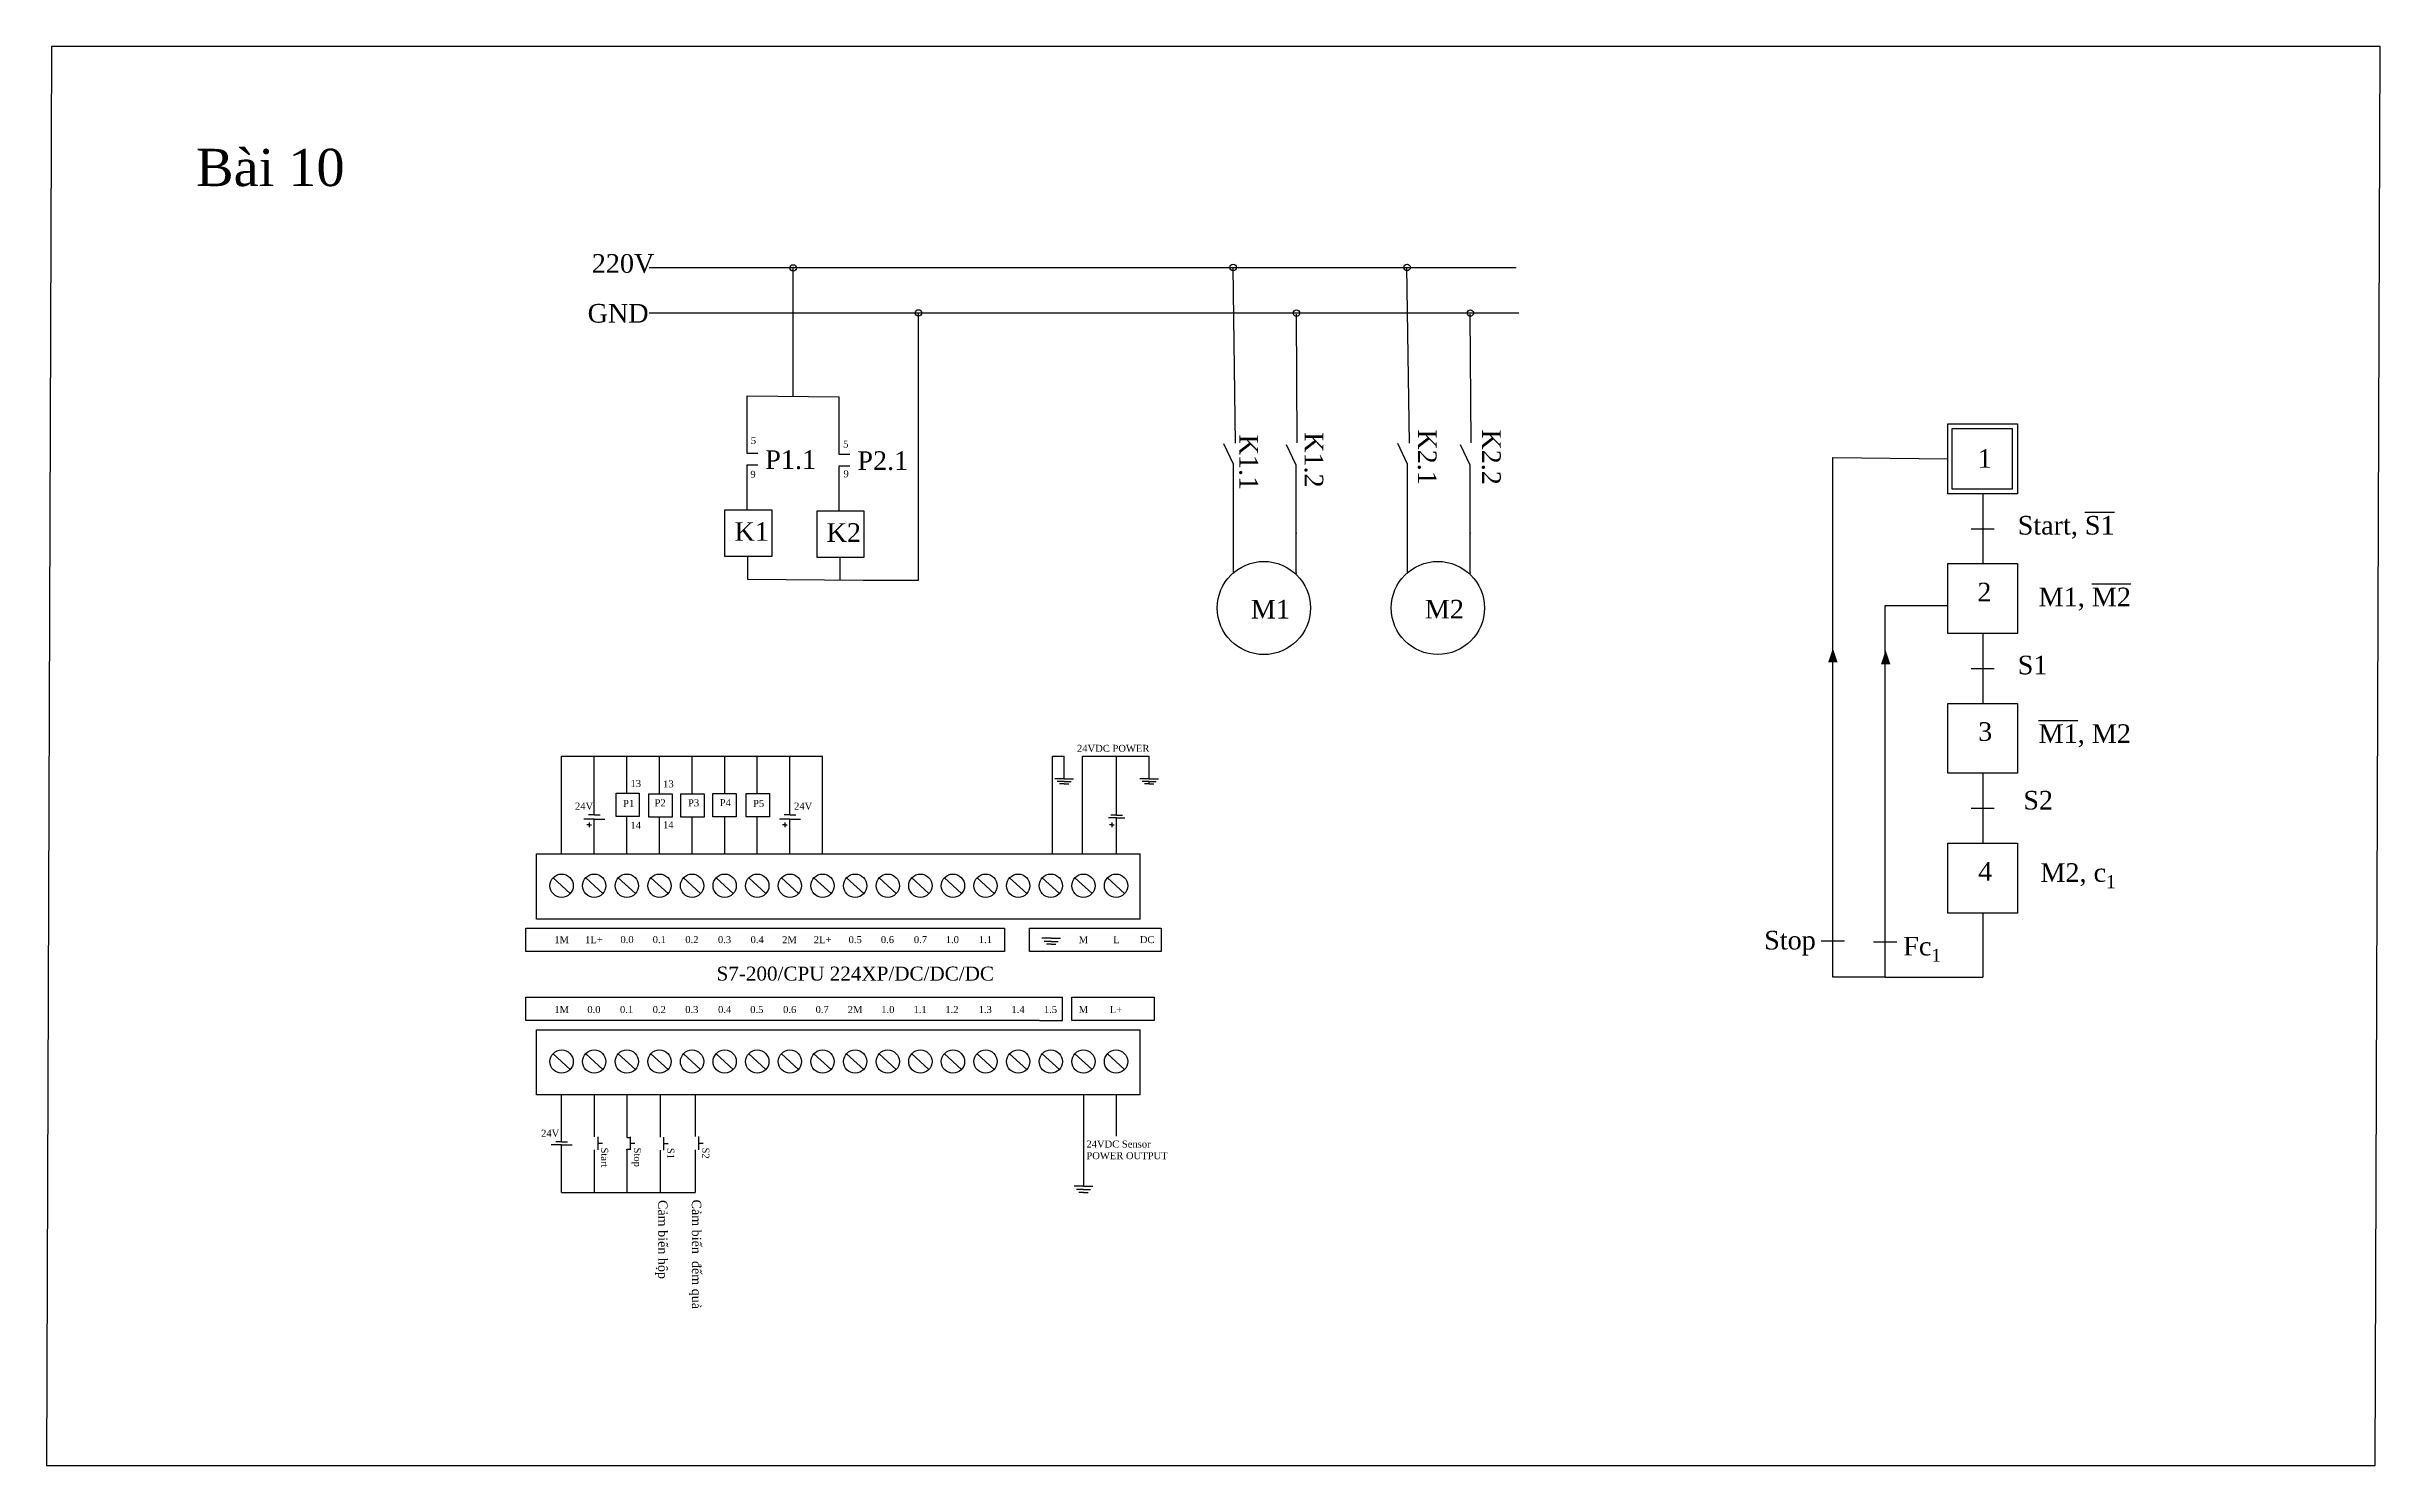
# Model space of a CAD drawing. Header units: inches. Extents: x -2563 to -558, y -1683 to -461.
# Drawn here: x -2559 to -1560, y -1071 to -461 of the extents above; entities that cross this region are included whole.
import ezdxf

# ---------------------------------------------------------------- set-up
doc = ezdxf.new("R2010")
doc.units = ezdxf.units.IN
doc.header["$MEASUREMENT"] = 0
doc.layers.add('PDF_Geometry', color=7, linetype='Continuous')

msp = doc.modelspace()

# ---------------------------------------------------------------- linework, layer by layer
for p, q in [((-2300.27, -556.26), (-1928.15, -556.26)), ((-2048.57, -631.69), (-2049.62, -556.26)), ((-1973.91, -631.68), (-1974.96, -556.25)), ((-2300.32, -575.76), (-1927, -575.76)), ((-2184.62, -690.52), (-2184.62, -575.76)), ((-2022.11, -631.54), (-2022.43, -576.21)), ((-1947.44, -631.54), (-1947.77, -576.2)), ((-2258.21, -636.02), (-2258.21, -611.32)), ((-2258.21, -611.32), (-2218.67, -611.76)), ((-2218.67, -636.46), (-2218.67, -611.76)), ((-2253.63, -636.02), (-2258.21, -636.02)), ((-2214.09, -636.46), (-2218.67, -636.46)), ((-2049.37, -640.66), (-2053.52, -631.87)), ((-2022.45, -641.1), (-2026.6, -632.31)), ((-1974.71, -640.65), (-1978.86, -631.86)), ((-1947.79, -641.09), (-1951.94, -632.31)), ((-1792.13, -860.89), (-1792.13, -637.87)), ((-1792.13, -637.87), (-1742.82, -638.37)), ((-2258.3, -640.92), (-2253.63, -640.92)), ((-2258.25, -660.21), (-2258.25, -640.92)), ((-2218.75, -641.36), (-2214.09, -641.36)), ((-2218.71, -660.66), (-2218.71, -641.36)), ((-2049.37, -687.32), (-2049.37, -640.66)), ((-2022.45, -687.77), (-2022.45, -641.1)), ((-1974.71, -687.32), (-1974.71, -640.65)), ((-1947.79, -687.76), (-1947.79, -641.09)), ((-1727.82, -653.37), (-1727.82, -683.37)), ((-1732.82, -668.37), (-1722.82, -668.37)), ((-2258.02, -680.31), (-2258.02, -690.08)), ((-2218.47, -680.75), (-2218.47, -690.52)), ((-1727.82, -683.37), (-1727.82, -683.37)), ((-2258.02, -690.08), (-2208.42, -690.52)), ((-2208.42, -690.52), (-2184.62, -690.52)), ((-1769.64, -860.89), (-1769.64, -701.34)), ((-1769.64, -701.34), (-1742.82, -701.34)), ((-1727.82, -713.37), (-1727.82, -743.37)), ((-1732.82, -728.37), (-1722.82, -728.37)), ((-1727.82, -743.37), (-1727.82, -743.37)), ((-2337.84, -807.92), (-2337.84, -766.05)), ((-2337.84, -769.16), (-2337.84, -766.05)), ((-2337.84, -766.05), (-2225.84, -766.05)), ((-2323.84, -791.17), (-2323.84, -766.05)), ((-2309.84, -781.99), (-2309.84, -766.05)), ((-2295.84, -782.26), (-2295.84, -766.05)), ((-2281.84, -782.26), (-2281.84, -766.05)), ((-2267.84, -782), (-2267.84, -766.05)), ((-2253.84, -782), (-2253.84, -766.05)), ((-2239.84, -791.17), (-2239.84, -766.05)), ((-2225.84, -807.92), (-2225.84, -766.05)), ((-2127.17, -807.92), (-2127.17, -766.05)), ((-2127.17, -766.05), (-2122.17, -766.05)), ((-2122.17, -775.72), (-2122.17, -766.05)), ((-2114.28, -807.92), (-2114.28, -766.05)), ((-2114.28, -766.05), (-2085.56, -766.05)), ((-2099.59, -791.38), (-2099.59, -766.05)), ((-2085.56, -775.72), (-2085.56, -766.05)), ((-2122.17, -775.72), (-2126.17, -775.72)), ((-2122.17, -776.92), (-2125.17, -776.92)), ((-2122.17, -777.93), (-2124.17, -777.93)), ((-2122.17, -775.72), (-2118.17, -775.72)), ((-2122.17, -776.92), (-2119.17, -776.92)), ((-2122.17, -777.93), (-2120.17, -777.93)), ((-2085.56, -775.72), (-2089.56, -775.72)), ((-2085.56, -776.92), (-2088.56, -776.92)), ((-2085.56, -777.93), (-2087.56, -777.93)), ((-2085.56, -775.72), (-2081.56, -775.72)), ((-2085.56, -777.93), (-2085.56, -776.92)), ((-2085.56, -776.92), (-2082.56, -776.92)), ((-2085.56, -777.93), (-2083.56, -777.93)), ((-1727.82, -773.37), (-1727.82, -803.37)), ((-1732.82, -788.37), (-1722.82, -788.37)), ((-2323.84, -793.1), (-2328.34, -793.1)), ((-2326.07, -795.5), (-2327.07, -795.5)), ((-2323.84, -791.17), (-2326.34, -791.17)), ((-2326.07, -794.5), (-2326.07, -796.5)), ((-2326.07, -795.5), (-2325.07, -795.5)), ((-2323.84, -791.17), (-2321.34, -791.17)), ((-2323.84, -807.92), (-2323.84, -793.1)), ((-2323.84, -793.1), (-2319.34, -793.1)), ((-2309.84, -807.92), (-2309.84, -791.99)), ((-2295.84, -807.92), (-2295.84, -792.24)), ((-2281.84, -807.92), (-2281.84, -792.24)), ((-2267.84, -807.92), (-2267.84, -791.98)), ((-2253.84, -807.92), (-2253.84, -791.98)), ((-2239.84, -793.1), (-2244.34, -793.1)), ((-2242.07, -795.5), (-2243.07, -795.5)), ((-2239.84, -791.17), (-2242.34, -791.17)), ((-2242.07, -794.5), (-2242.07, -796.5)), ((-2242.07, -795.5), (-2241.07, -795.5)), ((-2239.84, -791.17), (-2237.34, -791.17)), ((-2239.84, -807.92), (-2239.84, -793.1)), ((-2239.84, -793.1), (-2235.34, -793.1)), ((-2099.59, -792.49), (-2103.09, -792.49)), ((-2101.66, -795.5), (-2102.66, -795.5)), ((-2099.59, -791.38), (-2102.09, -791.38)), ((-2101.66, -794.5), (-2101.66, -796.5)), ((-2101.66, -795.5), (-2100.66, -795.5)), ((-2099.59, -791.38), (-2097.09, -791.38)), ((-2099.59, -807.92), (-2099.59, -792.49)), ((-2099.59, -792.49), (-2096.09, -792.49)), ((-2348.58, -835.92), (-2348.58, -807.92)), ((-2089.49, -835.92), (-2089.49, -807.92)), ((-1727.82, -803.37), (-1727.82, -803.37)), ((-2341.51, -818.23), (-2334.16, -825.02)), ((-2327.51, -818.23), (-2320.16, -825.02)), ((-2313.51, -818.23), (-2306.16, -825.02)), ((-2299.51, -818.23), (-2292.16, -825.02)), ((-2285.51, -818.23), (-2278.16, -825.02)), ((-2271.51, -818.23), (-2264.16, -825.02)), ((-2257.51, -818.23), (-2250.16, -825.02)), ((-2243.51, -818.23), (-2236.16, -825.02)), ((-2229.51, -818.23), (-2222.16, -825.02)), ((-2215.51, -818.23), (-2208.16, -825.02)), ((-2201.51, -818.23), (-2194.16, -825.02)), ((-2187.51, -818.23), (-2180.16, -825.02)), ((-2173.51, -818.23), (-2166.16, -825.02)), ((-2159.51, -818.23), (-2152.16, -825.02)), ((-2145.51, -818.23), (-2138.16, -825.02)), ((-2131.51, -818.23), (-2124.16, -825.02)), ((-2117.51, -818.23), (-2110.16, -825.02)), ((-2103.51, -818.23), (-2096.16, -825.02)), ((-1727.82, -833.37), (-1727.82, -860.89)), ((-2353.25, -849.92), (-2353.25, -839.92)), ((-2127.71, -844.1), (-2131.71, -844.1)), ((-2127.71, -845.55), (-2130.71, -845.55)), ((-2127.71, -846.75), (-2129.71, -846.76)), ((-2127.71, -844.1), (-2123.71, -844.1)), ((-2127.71, -845.55), (-2124.71, -845.55)), ((-2127.71, -846.75), (-2125.71, -846.76)), ((-1797.13, -845.34), (-1787.13, -845.34)), ((-1774.64, -845.72), (-1764.64, -845.72)), ((-1769.64, -860.89), (-1792.13, -860.89)), ((-1769.64, -860.89), (-1727.82, -860.89)), ((-2132.74, -869.45), (-2122.84, -869.45)), ((-2122.84, -879.45), (-2122.84, -869.45)), ((-2348.58, -911.43), (-2348.58, -883.43)), ((-2348.58, -883.43), (-2089.49, -883.43)), ((-2132.74, -879.45), (-2122.84, -879.45)), ((-2089.49, -911.43), (-2089.49, -883.43)), ((-2341.51, -893.74), (-2334.16, -900.53)), ((-2327.51, -893.74), (-2320.16, -900.53)), ((-2313.51, -893.74), (-2306.16, -900.53)), ((-2299.51, -893.74), (-2292.16, -900.53)), ((-2285.51, -893.74), (-2278.16, -900.53)), ((-2271.51, -893.74), (-2264.16, -900.53)), ((-2257.51, -893.74), (-2250.16, -900.53)), ((-2243.51, -893.74), (-2236.16, -900.53)), ((-2229.51, -893.74), (-2222.16, -900.53)), ((-2215.51, -893.74), (-2208.16, -900.53)), ((-2201.51, -893.74), (-2194.16, -900.53)), ((-2187.51, -893.74), (-2180.16, -900.53)), ((-2173.51, -893.74), (-2166.16, -900.53)), ((-2159.51, -893.74), (-2152.16, -900.53)), ((-2145.51, -893.74), (-2138.16, -900.53)), ((-2131.51, -893.74), (-2124.16, -900.53)), ((-2117.51, -893.74), (-2110.16, -900.53)), ((-2103.51, -893.74), (-2096.16, -900.53)), ((-2337.84, -931.53), (-2337.84, -911.43)), ((-2323.84, -911.43), (-2323.84, -929.37)), ((-2309.84, -911.43), (-2309.84, -929.37)), ((-2295.57, -911.57), (-2295.57, -929.51)), ((-2280.52, -911.42), (-2280.52, -929.36)), ((-2113.84, -911.43), (-2113.84, -950.65)), ((-2099.84, -911.43), (-2099.84, -929.19)), ((-2337.84, -932.93), (-2342.34, -932.93)), ((-2337.84, -931.53), (-2340.34, -931.53)), ((-2337.84, -931.53), (-2335.34, -931.53)), ((-2337.84, -953.3), (-2337.84, -932.93)), ((-2337.84, -932.93), (-2333.34, -932.93)), ((-2323.84, -934.98), (-2323.84, -953.3)), ((-2322.33, -929.37), (-2322.33, -934.98)), ((-2322.33, -932.18), (-2320.33, -932.18)), ((-2309.84, -929.37), (-2309.84, -929.73)), ((-2309.84, -929.73), (-2308.43, -929.73)), ((-2309.84, -934.98), (-2309.84, -934.67)), ((-2309.84, -934.67), (-2308.43, -934.67)), ((-2309.84, -934.83), (-2309.84, -934.83)), ((-2309.84, -934.98), (-2309.84, -953.3)), ((-2308.43, -929.37), (-2308.43, -934.98)), ((-2308.43, -932.18), (-2306.43, -932.18)), ((-2295.57, -935.11), (-2295.57, -953.44)), ((-2294.17, -929.51), (-2294.17, -935.11)), ((-2294.17, -932.31), (-2292.17, -932.31)), ((-2280.52, -934.96), (-2280.52, -953.29)), ((-2279.12, -929.36), (-2279.12, -934.96)), ((-2279.12, -932.16), (-2277.12, -932.16)), ((-2337.84, -953.3), (-2309.84, -953.3)), ((-2309.84, -953.3), (-2280.52, -953.29)), ((-2113.84, -950.65), (-2117.84, -950.65)), ((-2113.84, -952.1), (-2116.84, -952.1)), ((-2113.84, -953.3), (-2115.84, -953.31)), ((-2113.84, -950.65), (-2109.84, -950.65)), ((-2113.84, -952.1), (-2110.84, -952.1)), ((-2113.84, -953.3), (-2111.84, -953.31))]:
    msp.add_line(p, q)
at = {"linetype": 'Continuous'}
msp.add_line((-2238.44, -611.54), (-2238.44, -556.26), dxfattribs=at)
for points in [[(-2558.95, -1070.51), (-1559.33, -1070.51), (-1557.25, -461.38), (-2556.87, -461.38)], [(-1742.82, -623.37), (-1712.82, -623.37), (-1712.82, -653.37), (-1742.82, -653.37)], [(-1740.9, -625.37), (-1715.16, -625.37), (-1715.16, -651.44), (-1740.9, -651.44)], [(-2267.74, -660.28), (-2247.63, -660.28), (-2247.63, -680.28), (-2267.74, -680.28)], [(-2228.2, -660.72), (-2208.09, -660.72), (-2208.09, -680.72), (-2228.2, -680.72)], [(-1742.82, -683.37), (-1712.82, -683.37), (-1712.82, -713.37), (-1742.82, -713.37)], [(-1742.82, -743.37), (-1712.82, -743.37), (-1712.82, -773.37), (-1742.82, -773.37)], [(-2314.49, -781.96), (-2304.49, -781.96), (-2304.49, -791.96), (-2314.49, -791.96)], [(-2300.34, -782.17), (-2290.34, -782.17), (-2290.34, -792.17), (-2300.34, -792.17)], [(-2286.71, -782.23), (-2276.71, -782.23), (-2276.71, -792.23), (-2286.71, -792.23)], [(-2272.88, -782), (-2262.88, -782), (-2262.88, -792), (-2272.88, -792)], [(-2258.62, -782), (-2248.62, -782), (-2248.62, -792), (-2258.62, -792)], [(-1742.82, -803.37), (-1712.82, -803.37), (-1712.82, -833.37), (-1742.82, -833.37)], [(-2136.99, -839.92), (-2080.51, -839.92), (-2080.51, -849.92), (-2136.99, -849.92)], [(-2118.84, -869.45), (-2083.49, -869.45), (-2083.49, -879.45), (-2118.84, -879.45)]]:
    msp.add_lwpolyline(points, close=True)
for points in [[(-1792.13, -719.67, 0, 4, 0), (-1792.13, -725.67, 4, 4, 0), (-1792.13, -725.67, 4, 4, 0)], [(-1769.46, -720.55, 0, 4, 0), (-1769.46, -726.55, 4, 4, 0), (-1769.46, -726.55, 4, 4, 0)]]:
    msp.add_lwpolyline(points, format="xyseb")
for points in [[(-2348.58, -807.92), (-2089.49, -807.92)], [(-2089.49, -835.92), (-2348.58, -835.92)], [(-2353.25, -839.92), (-2147.75, -839.92), (-2147.75, -849.92), (-2353.25, -849.92)], [(-2132.74, -879.45), (-2353.25, -879.45), (-2353.25, -869.45), (-2132.74, -869.45)], [(-2089.49, -911.43), (-2348.58, -911.43)]]:
    msp.add_lwpolyline(points)
for centre, radius in [((-2238.42, -556.44), 1.39), ((-2049.59, -556.25), 1.39), ((-1974.93, -556.24), 1.39), ((-2184.62, -575.76), 1.39), ((-2022.4, -575.79), 1.39), ((-1947.74, -575.78), 1.39), ((-2036.37, -702.41), 20), ((-1961.7, -702.4), 20), ((-2337.84, -821.63), 5), ((-2323.84, -821.63), 5), ((-2309.84, -821.63), 5), ((-2295.84, -821.63), 5), ((-2281.84, -821.63), 5), ((-2267.84, -821.63), 5), ((-2253.84, -821.63), 5), ((-2239.84, -821.63), 5), ((-2225.84, -821.63), 5), ((-2211.84, -821.63), 5), ((-2197.84, -821.63), 5), ((-2183.84, -821.63), 5), ((-2169.84, -821.63), 5), ((-2155.84, -821.63), 5), ((-2141.84, -821.63), 5), ((-2127.84, -821.63), 5), ((-2113.84, -821.63), 5), ((-2099.84, -821.63), 5), ((-2337.84, -897.13), 5), ((-2323.84, -897.13), 5), ((-2309.84, -897.13), 5), ((-2295.84, -897.13), 5), ((-2281.84, -897.13), 5), ((-2267.84, -897.13), 5), ((-2253.84, -897.13), 5), ((-2239.84, -897.13), 5), ((-2225.84, -897.13), 5), ((-2211.84, -897.13), 5), ((-2197.84, -897.13), 5), ((-2183.84, -897.13), 5), ((-2169.84, -897.13), 5), ((-2155.84, -897.13), 5), ((-2141.84, -897.13), 5), ((-2127.84, -897.13), 5), ((-2113.84, -897.13), 5), ((-2099.84, -897.13), 5)]:
    msp.add_circle(centre, radius)
for p in [(-2238.44, -556.26), (-2238.44, -556.26), (-2238.42, -556.26), (-2022.45, -670.32), (-1947.79, -670.32), (-2049.37, -687.32), (-2022.45, -687.32), (-1974.71, -687.32), (-1947.79, -687.32)]:
    msp.add_point(p)
at = {"color": 1}
msp.add_point((-2238.44, -556.26), dxfattribs=at)
at = {"layer": 'PDF_Geometry', "lineweight": 25}
msp.add_circle((-2337.76, -807.85), 0.0738, dxfattribs=at)

# ---------------------------------------------------------------- texts
for s, insert, char_height, width, attachment_point in [('{\\fTimes New Roman|b0|i0|c0|p18;\\H2x;Bài 10}', (-2494.75, -505.29), 8, 82.3273, 1), ('{\\fTimes New Roman|b0|i0|c0|p18;220V}', (-2324.89, -550.5), 8, 3.3725, 1), ('{\\fTimes New Roman|b0|i0|c0|p18;GND}', (-2326.67, -571.89), 8, 3.3725, 1), ('{\\fTimes New Roman|b0|i0|c0|p18;5}', (-2256.62, -629), 3, 3.3725, 1), ('{\\fTimes New Roman|b0|i0|c0|p18;P1.1}', (-2250.43, -634.7), 8, 3.3725, 1), ('{\\fTimes New Roman|b0|i0|c0|p18;5}', (-2216.99, -630.52), 3, 3.3725, 1), ('{\\fTimes New Roman|b0|i0|c0|p18;P2.1}', (-2210.89, -635.14), 8, 3.3725, 1), ('{\\f.VnTime|b0|i0|c0|p34;1}', (-1729.96, -634.23), 8, 3.3725, 1), ('{\\fTimes New Roman|b0|i0|c0|p18;9}', (-2256.81, -643.51), 3, 3.3725, 1), ('{\\fTimes New Roman|b0|i0|c0|p18;9}', (-2216.85, -643.29), 3, 3.3725, 1), ('{\\f.VnTime|b0|i0|c0|p34;K1}', (-2263.62, -665.57), 8, 3.3725, 1), ('{\\f.VnTime|b0|i0|c0|p34;K2}', (-2224.08, -666.01), 8, 3.3725, 1), ('{\\f.VnTime|b0|i0|c0|p34;Start, \\OS1}', (-1712.8, -662.89), 8, 49.1037, 1), ('{\\f.VnTime|b0|i0|c0|p34;M2}', (-1967.27, -698.91), 8, 3.3725, 1), ('{\\f.VnTime|b0|i0|c0|p34;2}', (-1730.11, -691.58), 8, 3.3725, 1), ('{\\f.VnTime|b0|i0|c0|p34;M1, \\OM2}', (-1703.79, -693.67), 8, 50.4099, 1), ('{\\f.VnTime|b0|i0|c0|p34;S1}', (-1712.8, -722.89), 8, 3.3725, 1), ('{\\f.VnTime|b0|i0|c0|p34;3}', (-1729.76, -751.44), 8, 3.3725, 1), ('\\A1;{\\f.VnTime|b0|i0|c0|p34;\\OM1\\o, M2}', (-1703.79, -752.33), 8, 57.2383, 1), ('{\\fTimes New Roman|b0|i0|c0|p18;24VDC POWER}', (-2116.6, -761.15), 3, 38.5624, 1), ('{\\fTimes New Roman|b0|i0|c0|p18;13}', (-2308.27, -776.23), 3, 3.3725, 1), ('{\\fTimes New Roman|b0|i0|c0|p18;13}', (-2294.26, -776.43), 3, 3.3725, 1), ('{\\fTimes New Roman|b0|i0|c0|p18;24V}', (-2332.1, -785.98), 3, 8.7151, 1), ('{\\fTimes New Roman|b0|i0|c0|p18;P1}', (-2311.46, -784.81), 3, 3.3725, 1), ('{\\fTimes New Roman|b0|i0|c0|p18;P2}', (-2297.93, -784.55), 3, 3.3725, 1), ('{\\fTimes New Roman|b0|i0|c0|p18;P3}', (-2283.56, -784.55), 3, 3.3725, 1), ('{\\fTimes New Roman|b0|i0|c0|p18;P4}', (-2269.95, -784.47), 3, 3.3725, 1), ('{\\fTimes New Roman|b0|i0|c0|p18;P5}', (-2255.66, -784.81), 3, 3.3725, 1), ('{\\fTimes New Roman|b0|i0|c0|p18;24V}', (-2238.06, -785.98), 3, 8.7151, 1), ('{\\f.VnTime|b0|i0|c0|p34;S2}', (-1710.39, -780.92), 8, 3.3725, 1), ('{\\fTimes New Roman|b0|i0|c0|p18;14}', (-2308.31, -794.21), 3, 3.3725, 1), ('{\\fTimes New Roman|b0|i0|c0|p18;14}', (-2294.3, -793.95), 3, 3.3725, 1), ('{\\f.VnTime|b0|i0|c0|p34;4}', (-1729.76, -811.44), 8, 3.3725, 1), ('\\A1;{\\f.VnTime|b0|i0|c0|p34;M2, c\\H0.7x;\\S^ 1;}', (-1703.05, -811.98), 8, 57.2383, 1), ('{\\fTimes New Roman|b0|i0|c0|p18;1M}', (-2337.84, -844.8), 3, 10, 5), ('{\\fTimes New Roman|b0|i0|c0|p18;1L+}', (-2323.95, -844.8), 3, 10, 5), ('{\\fTimes New Roman|b0|i0|c0|p18;0.0}', (-2309.76, -844.8), 3, 10, 5), ('{\\fTimes New Roman|b0|i0|c0|p18;0.1}', (-2295.92, -844.8), 3, 10, 5), ('{\\fTimes New Roman|b0|i0|c0|p18;0.2}', (-2281.91, -844.8), 3, 10, 5), ('{\\fTimes New Roman|b0|i0|c0|p18;0.3}', (-2267.89, -844.8), 3, 10, 5), ('{\\fTimes New Roman|b0|i0|c0|p18;0.4}', (-2253.88, -844.8), 3, 10, 5), ('{\\fTimes New Roman|b0|i0|c0|p18;2M}', (-2240.04, -844.8), 3, 10, 5), ('{\\fTimes New Roman|b0|i0|c0|p18;2L+}', (-2225.83, -844.8), 3, 10, 5), ('{\\fTimes New Roman|b0|i0|c0|p18;0.5}', (-2211.81, -844.8), 3, 10, 5), ('{\\fTimes New Roman|b0|i0|c0|p18;0.6}', (-2197.97, -844.8), 3, 10, 5), ('{\\fTimes New Roman|b0|i0|c0|p18;0.7}', (-2183.78, -844.8), 3, 10, 5), ('{\\fTimes New Roman|b0|i0|c0|p18;1.0}', (-2170.12, -844.8), 3, 10, 5), ('{\\fTimes New Roman|b0|i0|c0|p18;1.1}', (-2155.92, -844.8), 3, 10, 5), ('{\\fTimes New Roman|b0|i0|c0|p18;M}', (-2113.85, -844.8), 3, 10, 5), ('{\\fTimes New Roman|b0|i0|c0|p18;L}', (-2099.64, -844.8), 3, 10, 5), ('{\\fTimes New Roman|b0|i0|c0|p18;DC}', (-2086.49, -844.8), 3, 10, 5), ('{\\f.VnTime|b0|i0|c0|p34;Stop}', (-1821.61, -841), 8, 3.3725, 1), ('\\A1;{\\f.VnTime|b0|i0|c0|p34;Fc\\H0.7x;\\S^ 1;}', (-1761.93, -843.58), 8, 3.3725, 1), ('{\\fTimes New Roman|b0|i0|c0|p18;S7-200/CPU 224XP/DC/DC/DC}', (-2271.33, -856.36), 6, 127.3313, 1), ('{\\fTimes New Roman|b0|i0|c0|p18;1M}', (-2337.84, -874.81), 3, 10, 5), ('{\\fTimes New Roman|b0|i0|c0|p18;1M}', (-2337.84, -874.81), 3, 10, 5), ('{\\fTimes New Roman|b0|i0|c0|p18;0.0}', (-2323.97, -874.81), 3, 10, 5), ('{\\fTimes New Roman|b0|i0|c0|p18;0.1}', (-2309.95, -874.81), 3, 10, 5), ('{\\fTimes New Roman|b0|i0|c0|p18;0.2}', (-2295.92, -874.81), 3, 10, 5), ('{\\fTimes New Roman|b0|i0|c0|p18;0.3}', (-2281.96, -874.81), 3, 10, 5), ('{\\fTimes New Roman|b0|i0|c0|p18;0.4}', (-2267.85, -874.81), 3, 10, 5), ('{\\fTimes New Roman|b0|i0|c0|p18;0.5}', (-2254.05, -874.81), 3, 10, 5), ('{\\fTimes New Roman|b0|i0|c0|p18;0.6}', (-2239.93, -874.81), 3, 10, 5), ('{\\fTimes New Roman|b0|i0|c0|p18;0.7}', (-2225.98, -874.81), 3, 10, 5), ('{\\fTimes New Roman|b0|i0|c0|p18;2M}', (-2211.87, -874.81), 3, 10, 5), ('{\\fTimes New Roman|b0|i0|c0|p18;1.0}', (-2197.8, -874.81), 3, 10, 5), ('{\\fTimes New Roman|b0|i0|c0|p18;1.1}', (-2183.94, -874.81), 3, 10, 5), ('{\\fTimes New Roman|b0|i0|c0|p18;1.2}', (-2170.29, -874.81), 3, 10, 5), ('{\\fTimes New Roman|b0|i0|c0|p18;1.3}', (-2156, -874.81), 3, 10, 5), ('{\\fTimes New Roman|b0|i0|c0|p18;1.4}', (-2141.92, -874.81), 3, 10, 5), ('{\\fTimes New Roman|b0|i0|c0|p18;1.5}', (-2127.98, -874.81), 3, 10, 5), ('{\\fTimes New Roman|b0|i0|c0|p18;M}', (-2113.84, -874.81), 3, 10, 5), ('{\\fTimes New Roman|b0|i0|c0|p18;L+}', (-2099.91, -874.81), 3, 10, 5), ('{\\fTimes New Roman|b0|i0|c0|p18;24V}', (-2346.66, -926.39), 3, 8.7151, 1), ('{\\fTimes New Roman|b0|i0|c0|p18;24VDC Sensor\\PPOWER OUTPUT}', (-2112.56, -931.03), 3, 35.6141, 1)]:
    msp.add_mtext(s, dxfattribs=dict(insert=insert, char_height=char_height, width=width, attachment_point=attachment_point))
at = {"attachment_point": 1, "rotation": 270}
for s, insert, char_height, width in [('{\\f.VnTime|b0|i0|c0|p34;K1.1}', (-2038.85, -627.99), 8, 3.3725), ('{\\f.VnTime|b0|i0|c0|p34;K1.2}', (-2010.86, -626.92), 8, 3.3725), ('{\\f.VnTime|b0|i0|c0|p34;K2.1}', (-1962.22, -625.72), 8, 3.3725), ('{\\f.VnTime|b0|i0|c0|p34;K2.2}', (-1934.7, -625.72), 8, 3.3725), ('{\\fTimes New Roman|b0|i0|c0|p18;Start}', (-2317.86, -934.03), 3, 6.8323), ('{\\fTimes New Roman|b0|i0|c0|p18;Stop}', (-2303.74, -934.04), 3, 6.8323), ('{\\fTimes New Roman|b0|i0|c0|p18;S1}', (-2289.48, -934.18), 3, 6.8323), ('{\\fTimes New Roman|b0|i0|c0|p18;S2}', (-2274.43, -934.03), 3, 6.8323), ('{\\fTimes New Roman|b0|i0|c0|p18;Cảm biến hộp}', (-2292.39, -956.57), 4, 51.817), ('{\\fTimes New Roman|b0|i0|c0|p18;Cảm biến  đếm quả}', (-2277.91, -956.37), 4, 53.8476)]:
    msp.add_mtext(s, dxfattribs=dict(at, insert=insert, char_height=char_height, width=width))
at = {"insert": (-2041.94, -698.92), "char_height": 8, "attachment_point": 1}
msp.add_mtext('{\\f.VnTime|b0|i0|c0|p34;M1}', dxfattribs=at)

doc.saveas('drawing.dxf')
